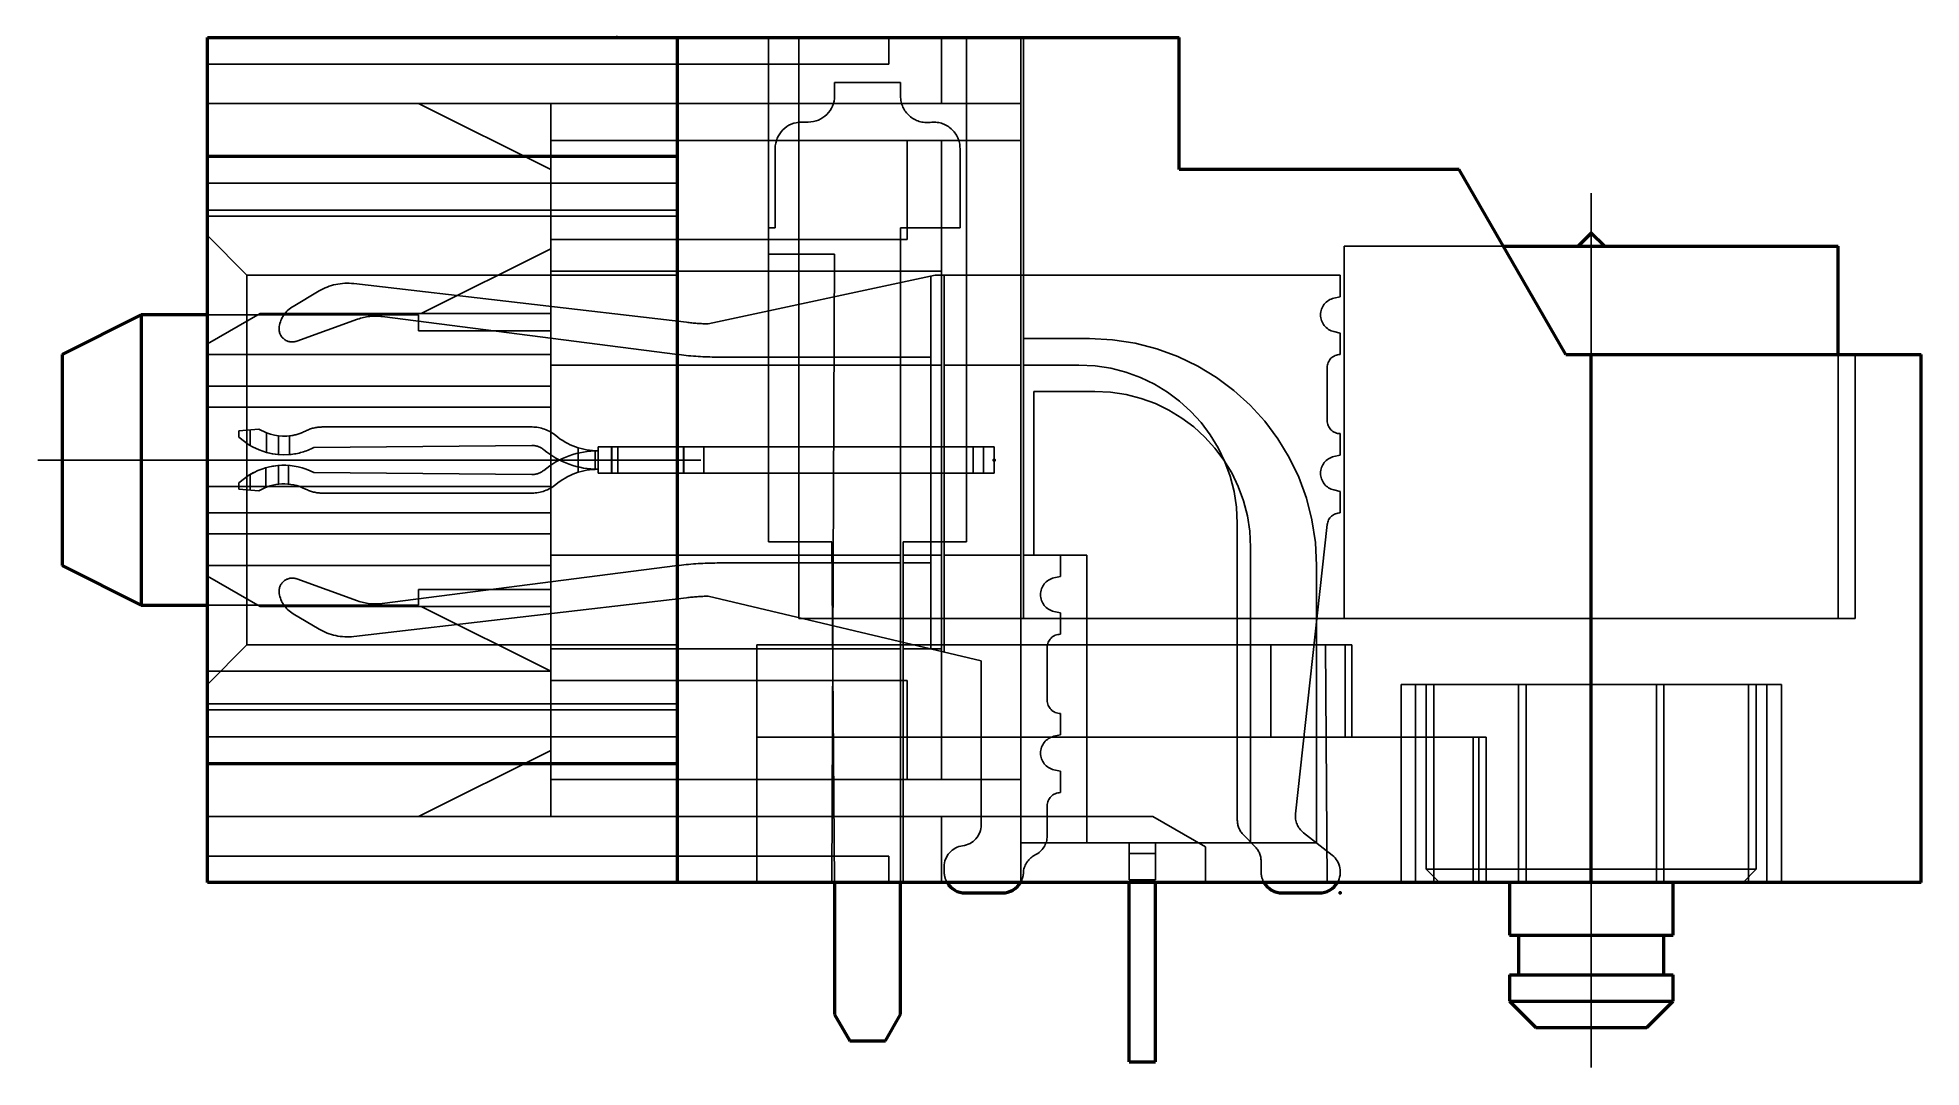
# Model space of a CAD drawing. Header units: inches. Extents: x -0.242 to 0.471, y -0.23 to 0.16.
import ezdxf

# ---------------------------------------------------------------- set-up
doc = ezdxf.new("R2010")
doc.units = ezdxf.units.IN
doc.header["$MEASUREMENT"] = 0
doc.linetypes.add('Center', pattern=[1.5, 0.45, -0.5, 0.05, -0.5])
doc.linetypes.add('Dashed', pattern=[2, 1, -1])
for name, color, linetype, lineweight in [('AM_4', 7, 'Continuous', 50), ('AM_7', 7, 'Center', 25), ('AM_9', 6, 'Dashed', 25), ('ConnectionPoints', 7, 'Continuous', 50)]:
    doc.layers.add(name, color=color, linetype=linetype, lineweight=lineweight)

msp = doc.modelspace()

# ---------------------------------------------------------------- linework, layer by layer
at = {"layer": 'AM_4'}
for p, q in [((-0.178, 0.16), (0.19, 0.16)), ((-0.178, -0.16), (-0.178, 0.16)), ((0, -0.16), (0, 0.16)), ((0.19, 0.11), (0.19, 0.16)), ((0, 0.115), (-0.178, 0.115)), ((0.296, 0.11), (0.19, 0.11)), ((0.33641, 0.04), (0.296, 0.11)), ((0.346, 0.086), (0.341, 0.081)), ((0.351, 0.081), (0.346, 0.086)), ((0.31274, 0.081), (0.4395, 0.081)), ((0.4395, 0.04), (0.4395, 0.081)), ((-0.203, 0.055), (-0.233, 0.04)), ((-0.178, 0.055), (-0.203, 0.055)), ((-0.203, 0.055), (-0.203, -0.055)), ((-0.233, 0.04), (-0.233, -0.04)), ((0.33641, 0.04), (0.471, 0.04)), ((0.346, -0.16), (0.346, 0.04)), ((0.471, -0.16), (0.471, 0.04)), ((-0.233, -0.04), (-0.203, -0.055)), ((-0.203, -0.055), (-0.178, -0.055)), ((-0.178, -0.115), (0, -0.115)), ((0.471, -0.16), (-0.178, -0.16)), ((0.0595, -0.16), (0.0595, -0.21)), ((0.0845, -0.21), (0.0845, -0.16)), ((0.109, -0.164), (0.12299, -0.164)), ((0.171, -0.228), (0.171, -0.16)), ((0.181, -0.228), (0.181, -0.16)), ((0.229, -0.164), (0.243, -0.164)), ((0.315, -0.16), (0.315, -0.18)), ((0.377, -0.18), (0.377, -0.16)), ((0.315, -0.18), (0.377, -0.18)), ((0.3185, -0.18), (0.3185, -0.195)), ((0.3735, -0.195), (0.3735, -0.18)), ((0.315, -0.195), (0.315, -0.205)), ((0.315, -0.195), (0.377, -0.195)), ((0.377, -0.205), (0.377, -0.195)), ((0.315, -0.205), (0.325, -0.215)), ((0.315, -0.205), (0.377, -0.205)), ((0.367, -0.215), (0.377, -0.205)), ((0.0595, -0.21), (0.06527, -0.22)), ((0.07873, -0.22), (0.0845, -0.21)), ((0.06527, -0.22), (0.07873, -0.22)), ((0.325, -0.215), (0.367, -0.215)), ((0.171, -0.228), (0.181, -0.228))]:
    msp.add_line(p, q, dxfattribs=at)
for centre, radius, start, end in [((0.109, -0.156), 0.008, 209.99994, 270), ((0.12299, -0.15598), 0.00802, 270, 330.92847), ((0.229, -0.156), 0.008, 209.99994, 270), ((0.243, -0.156), 0.008, 270, 330.00006)]:
    msp.add_arc(centre, radius, start, end, dxfattribs=at)
at = {"layer": 'AM_7'}
for p, q in [((0.346, -0.23005), (0.346, 0.10105)), ((-0.24225, 0), (0.0089, 0))]:
    msp.add_line(p, q, dxfattribs=at)
at = {"layer": 'AM_9'}
for p, q in [((0.0345, 0.16), (0.0345, -0.031)), ((0.046, -0.06), (0.046, 0.16)), ((0.08, 0.15), (0.08, 0.16)), ((0.1, 0.16), (0.1, 0.135)), ((0.1095, -0.031), (0.1095, 0.16)), ((0.13, -0.16), (0.13, 0.16)), ((0.131, -0.06), (0.131, 0.16)), ((0.08, 0.15), (-0.178, 0.15)), ((0.0845, 0.143), (0.0595, 0.143)), ((0.0595, 0.143), (0.0595, 0.138)), ((0.0845, 0.13784), (0.0845, 0.143)), ((0.13, 0.135), (-0.178, 0.135)), ((-0.098, 0.135), (-0.048, 0.11)), ((-0.048, -0.135), (-0.048, 0.135)), ((0.0495, 0.128), (0.047, 0.128)), ((-0.048, 0.121), (0.13, 0.121)), ((0.037, 0.118), (0.037, 0.088)), ((0.087, 0.0835), (0.087, 0.121)), ((0.1, 0.121), (0.1, -0.121)), ((0.107, 0.088), (0.107, 0.118)), ((-0.178, 0.10488), (0, 0.10488)), ((-0.178, 0.0946), (0, 0.0946)), ((-0.178, 0.09238), (0, 0.09238)), ((0.037, 0.088), (0.0345, 0.088)), ((0.0845, 0.088), (0.107, 0.088)), ((0.0845, -0.16), (0.0845, 0.088)), ((-0.163, 0.07), (-0.178, 0.085)), ((-0.048, 0.08), (-0.097, 0.0555)), ((0.087, 0.0835), (-0.048, 0.0835)), ((0.2525, 0.081), (0.2525, -0.06)), ((0.2525, 0.081), (0.31274, 0.081)), ((-0.048, 0.0715), (0.1, 0.0715)), ((0.0345, 0.078), (0.0595, 0.078)), ((0.0595, 0.078), (0.0585, -0.16)), ((0, 0.07), (-0.163, 0.07)), ((-0.163, 0.07), (-0.163, -0.07)), ((0.00344, 0.05217), (-0.12257, 0.06684)), ((0.09764, 0.07), (0.01162, 0.05156)), ((0.096, -0.07151), (0.096, 0.06965)), ((0.251, 0.07), (0.09764, 0.07)), ((0.101, -0.07269), (0.101, 0.07)), ((0.251, 0.06188), (0.251, 0.07)), ((-0.13571, 0.06404), (-0.14554, 0.05821)), ((0.24857, 0.06134), (0.251, 0.06188)), ((-0.178, 0.044), (-0.158, 0.0555)), ((-0.098, 0.055), (-0.178, 0.055)), ((-0.158, 0.0555), (-0.048, 0.0555)), ((-0.14415, 0.04503), (-0.12112, 0.05334)), ((-0.11178, 0.05437), (0, 0.04)), ((-0.098, 0.055), (-0.098, 0.04899)), ((-0.098, 0.04899), (-0.048, 0.04899)), ((0.156, 0.046), (0.131, 0.046)), ((0.251, 0.04811), (0.24857, 0.04866)), ((0.251, 0.04), (0.251, 0.04811)), ((-0.048, 0.04), (-0.178, 0.04)), ((-0.048, 0.036), (0.1, 0.036)), ((0.015, 0.039), (0.096, 0.039)), ((0.101, 0.036), (0.13, 0.036)), ((0.131, 0.036), (0.152, 0.036)), ((0.4395, -0.06), (0.4395, 0.04)), ((0.446, -0.06), (0.446, 0.04)), ((0.246, 0.015), (0.246, 0.035)), ((-0.178, 0.028), (-0.048, 0.028)), ((0.135, 0.026), (0.158, 0.026)), ((0.135, -0.036), (0.135, 0.026)), ((-0.048, 0.02), (-0.178, 0.02)), ((-0.16602, 0.01103), (-0.1585, 0.01169)), ((-0.16602, 0.00865), (-0.16602, 0.01103)), ((-0.16228, 0.00579), (-0.16602, 0.00865)), ((-0.16174, 0.00546), (-0.16174, 0.01141)), ((-0.15562, 0.01025), (-0.1585, 0.01169)), ((-0.15562, 0.00287), (-0.15562, 0.01025)), ((-0.15102, 0.00207), (-0.15102, 0.00912)), ((-0.14685, 0.00915), (-0.14685, 0.00209)), ((-0.05504, 0.01252), (-0.13448, 0.01252)), ((0.251, 0.00188), (0.251, 0.01)), ((-0.13767, 0.00472), (-0.05512, 0.00551)), ((-0.03753, -0.00465), (-0.03753, 0.00465)), ((-0.0312, 0.00348), (-0.0312, -0.00353)), ((-0.03003, -0.005), (-0.03003, 0.005)), ((0.11997, 0.005), (-0.03003, 0.005)), ((-0.02503, -0.005), (-0.02503, 0.005)), ((-0.02487, -0.005), (-0.02487, 0.005)), ((-0.02252, -0.005), (-0.02252, 0.005)), ((0.00225, -0.005), (0.00225, 0.005)), ((0.00245, -0.005), (0.00245, 0.005)), ((0.00997, -0.005), (0.00997, 0.005)), ((0.11198, -0.005), (0.11198, 0.005)), ((0.11595, -0.005), (0.11595, 0.005)), ((0.11997, -0.005), (0.11997, 0.005)), ((0.24857, 0.00134), (0.251, 0.00188)), ((-0.16602, -0.00865), (-0.16228, -0.00579)), ((-0.1605, -0.00478), (-0.16228, -0.00579)), ((-0.16174, -0.01141), (-0.16174, -0.00546)), ((-0.15581, -0.01033), (-0.15581, -0.00293)), ((-0.15102, -0.00912), (-0.15102, -0.00207)), ((-0.14724, -0.00206), (-0.14724, -0.0091)), ((-0.05512, -0.00551), (-0.13767, -0.00472)), ((0.11997, -0.005), (-0.03003, -0.005)), ((-0.048, -0.01), (-0.178, -0.01)), ((-0.16602, -0.01103), (-0.16602, -0.00865)), ((-0.1585, -0.01169), (-0.16602, -0.01103)), ((-0.13448, -0.01252), (-0.05504, -0.01252)), ((0.251, -0.01189), (0.24857, -0.01134)), ((0.251, -0.02), (0.251, -0.01189)), ((-0.178, -0.02), (-0.048, -0.02)), ((-0.178, -0.028), (-0.048, -0.028)), ((0.212, -0.024), (0.212, -0.13637)), ((0.23405, -0.13401), (0.24602, -0.02446)), ((0.0345, -0.031), (0.0585, -0.031)), ((0.0585, -0.031), (0.0595, -0.16)), ((0.0855, -0.031), (0.1095, -0.031)), ((0.0855, -0.16), (0.0855, -0.031)), ((0.217, -0.033), (0.217, -0.145)), ((-0.048, -0.04), (-0.178, -0.04)), ((0, -0.04), (-0.11178, -0.05437)), ((-0.048, -0.036), (0.0845, -0.036)), ((0.0845, -0.039), (0.015, -0.039)), ((0.0855, -0.036), (0.1, -0.036)), ((0.096, -0.039), (0.0855, -0.039)), ((0.13, -0.036), (0.101, -0.036)), ((0.135, -0.036), (0.131, -0.036)), ((0.155, -0.036), (0.135, -0.036)), ((0.145, -0.04411), (0.145, -0.036)), ((0.155, -0.145), (0.155, -0.036)), ((0.242, -0.145), (0.242, -0.04)), ((-0.158, -0.0555), (-0.178, -0.044)), ((-0.12112, -0.05334), (-0.14415, -0.04503)), ((-0.098, -0.04899), (-0.098, -0.055)), ((-0.048, -0.04899), (-0.098, -0.04899)), ((0.14257, -0.04466), (0.145, -0.04411)), ((-0.178, -0.055), (-0.098, -0.055)), ((-0.158, -0.0555), (-0.048, -0.0555)), ((-0.12257, -0.06684), (0.00344, -0.05217)), ((-0.097, -0.0555), (-0.048, -0.08)), ((0.01162, -0.05156), (0.115, -0.076)), ((-0.14554, -0.05821), (-0.13571, -0.06404)), ((0.446, -0.06), (0.046, -0.06)), ((0.145, -0.05789), (0.14257, -0.05734)), ((0.145, -0.066), (0.145, -0.05789)), ((-0.178, -0.085), (-0.163, -0.07)), ((-0.163, -0.07), (0, -0.07)), ((0.25538, -0.07), (0.03, -0.07)), ((0.03, -0.07), (0.03, -0.16)), ((0.14, -0.091), (0.14, -0.071)), ((0.22465, -0.07), (0.22465, -0.105)), ((0.24538, -0.07), (0.246, -0.16)), ((0.25283, -0.07), (0.25283, -0.105)), ((0.25538, -0.105), (0.25538, -0.07)), ((-0.048, -0.0715), (0.0845, -0.0715)), ((0.0855, -0.0715), (0.1, -0.0715)), ((0.115, -0.076), (0.115, -0.13817)), ((-0.048, -0.08), (-0.178, -0.08)), ((0.087, -0.0835), (-0.048, -0.0835)), ((0.087, -0.121), (0.087, -0.0835)), ((0.274, -0.085), (0.274, -0.16)), ((0.274, -0.085), (0.418, -0.085)), ((0.27948, -0.16), (0.27948, -0.085)), ((0.2835, -0.085), (0.2835, -0.155)), ((0.28641, -0.16), (0.28641, -0.085)), ((0.31845, -0.16), (0.31845, -0.085)), ((0.32132, -0.16), (0.32132, -0.085)), ((0.37068, -0.16), (0.37068, -0.085)), ((0.37355, -0.16), (0.37355, -0.085)), ((0.40559, -0.16), (0.40559, -0.085)), ((0.4085, -0.155), (0.4085, -0.085)), ((0.41252, -0.16), (0.41252, -0.085)), ((0.418, -0.16), (0.418, -0.085)), ((0, -0.09238), (-0.178, -0.09238)), ((-0.178, -0.0946), (0, -0.0946)), ((0.145, -0.10411), (0.145, -0.096)), ((-0.178, -0.10488), (0, -0.10488)), ((0.30628, -0.105), (0.03, -0.105)), ((0.14257, -0.10466), (0.145, -0.10411)), ((0.30128, -0.105), (0.30128, -0.16)), ((0.30341, -0.105), (0.30341, -0.16)), ((0.30628, -0.16), (0.30628, -0.105)), ((-0.048, -0.11), (-0.098, -0.135)), ((-0.048, -0.121), (0.13, -0.121)), ((0.145, -0.11789), (0.14257, -0.11734)), ((0.145, -0.126), (0.145, -0.11789)), ((0.18, -0.135), (-0.178, -0.135)), ((0.1, -0.135), (0.1, -0.16)), ((0.14, -0.14238), (0.14, -0.131)), ((0.2, -0.14655), (0.18, -0.135)), ((0.21434, -0.14203), (0.21866, -0.14634)), ((0.24794, -0.14971), (0.23706, -0.14117)), ((0.13, -0.145), (0.242, -0.145)), ((0.171, -0.145), (0.171, -0.159)), ((0.171, -0.149), (0.181, -0.149)), ((0.181, -0.145), (0.181, -0.159)), ((0.2, -0.16), (0.2, -0.14655)), ((0.08, -0.15), (-0.178, -0.15)), ((0.08, -0.16), (0.08, -0.15)), ((0.101, -0.15404), (0.101, -0.156)), ((0.221, -0.152), (0.221, -0.156)), ((0.2835, -0.155), (0.2885, -0.16)), ((0.2835, -0.155), (0.4085, -0.155)), ((0.4035, -0.16), (0.4085, -0.155)), ((0.171, -0.159), (0.181, -0.159))]:
    msp.add_line(p, q, dxfattribs=at)
for points in [[(-0.15562, 0.01025), (-0.15413, 0.00975), (-0.15261, 0.00937), (-0.15106, 0.00913), (-0.14949, 0.00902), (-0.14792, 0.00905), (-0.14685, 0.00915)], [(-0.15562, 0.00287), (-0.15844, 0.00383), (-0.16094, 0.00501), (-0.16228, 0.00579)], [(-0.15562, 0.00287), (-0.15349, 0.00239), (-0.15133, 0.0021), (-0.14915, 0.00199), (-0.14697, 0.00208), (-0.14685, 0.00209)], [(-0.15542, 0.00282), (-0.15317, 0.00234), (-0.15102, 0.00207)], [(-0.15102, -0.00207), (-0.15332, -0.00236), (-0.15378, -0.00245)]]:
    msp.add_lwpolyline(points, dxfattribs=at)
for centre, radius, start, end in [((0.0495, 0.138), 0.01, 270, 0), ((0.0945, 0.13784), 0.01, 180, 277.18076), ((0.047, 0.118), 0.01, 90, 180), ((0.097, 0.118), 0.01, 0, 97.18076), ((-0.125, 0.04598), 0.021, 83.36014, 120.67472), ((-0.13993, 0.04875), 0.011, 120.67181, 170.58761), ((0.25001, 0.055), 0.0065, 102.82808, 257.17192), ((-0.14585, 0.04973), 0.005, 170.59215, 289.83925), ((-0.11433, 0.03453), 0.02, 82.67817, 109.83925), ((0.015, 0.1515), 0.1, 263.36014, 268.0646), ((0.156, -0.04), 0.086, 0, 90), ((0.015, 0.1515), 0.1125, 262.67817, 270), ((0.152, -0.024), 0.06, 0, 90), ((0.251, 0.035), 0.005, 90, 180), ((0.158, -0.033), 0.059, 0, 90), ((0.251, 0.015), 0.005, 180, 270), ((-0.14905, 0.027), 0.01799, 277.0283, 297.07582), ((-0.13448, -0.0015), 0.01402, 90, 117.07022), ((-0.05504, -0.0015), 0.01402, 50.32363, 90.00002), ((-0.03001, 0.02874), 0.02524, 230.41414, 269.95826), ((-0.14903, 0.02699), 0.025, 275.01914, 297.03699), ((-0.05506, -0.0015), 0.00701, 50.33072, 90.55178), ((-0.03004, 0.0287), 0.0322, 230.36926, 270.01744), ((-0.03004, -0.0287), 0.0322, 89.98256, 129.63074), ((0.25001, -0.005), 0.0065, 102.82808, 257.17192), ((-0.14903, -0.02699), 0.025, 62.96301, 120.53648), ((-0.05506, 0.0015), 0.00701, 269.44822, 309.66928), ((-0.03001, -0.02874), 0.02524, 90.04174, 129.58586), ((-0.14905, -0.027), 0.01799, 62.92418, 121.67747), ((-0.13448, 0.0015), 0.01402, 242.92978, 270), ((-0.05504, 0.0015), 0.01402, 269.99998, 309.67637), ((0.25101, -0.02502), 0.00502, 90.06574, 173.59826), ((0.015, -0.1515), 0.1125, 90, 97.32183), ((-0.14585, -0.04973), 0.005, 70.16075, 189.40788), ((0.144, -0.051), 0.0065, 102.7, 257.3), ((-0.13993, -0.04875), 0.011, 189.4124, 239.32819), ((-0.11433, -0.03453), 0.02, 250.16075, 277.32183), ((0.015, -0.1515), 0.1, 91.9354, 96.63986), ((-0.125, -0.04598), 0.021, 239.32528, 276.63986), ((0.145, -0.071), 0.005, 90, 180), ((0.145, -0.091), 0.005, 180, 270), ((0.144, -0.111), 0.0065, 102.7, 257.3), ((0.145, -0.131), 0.005, 90, 180), ((0.242, -0.13487), 0.008, 173.76191, 231.87099), ((0.107, -0.13817), 0.008, 277.1808, 0), ((0.132, -0.14238), 0.008, 295.94448, 0), ((0.22, -0.13637), 0.008, 180, 225), ((0.109, -0.15404), 0.008, 97.18071, 180), ((0.13911, -0.15689), 0.00816, 116.26778, 173.12117), ((0.213, -0.152), 0.008, 0, 45), ((0.243, -0.156), 0.008, 330.00006, 51.87099), ((0.109, -0.156), 0.008, 180, 209.99994), ((0.12299, -0.15598), 0.00802, 330.92847, 0.48281), ((0.229, -0.156), 0.008, 180, 209.99994)]:
    msp.add_arc(centre, radius, start, end, dxfattribs=at)
at = {"layer": 'ConnectionPoints'}
for p in [(-0.023, 0.16, 1.35), (0, 0, -1.3655), (0, 0, 1.3655), (0, 0), (0.11997, 0, -0.84), (0.11997, 0), (0.11997, 0, 0.84), (0.11997, 0, -0.84), (0.11997, 0), (0.11997, 0, 0.84), (0.251, -0.164, -0.84), (0.251, -0.164), (0.251, -0.164, 0.84), (0.251, -0.164, -0.84), (0.251, -0.164), (0.251, -0.164, 0.84)]:
    msp.add_point(p, dxfattribs=at)

doc.saveas('drawing.dxf')
